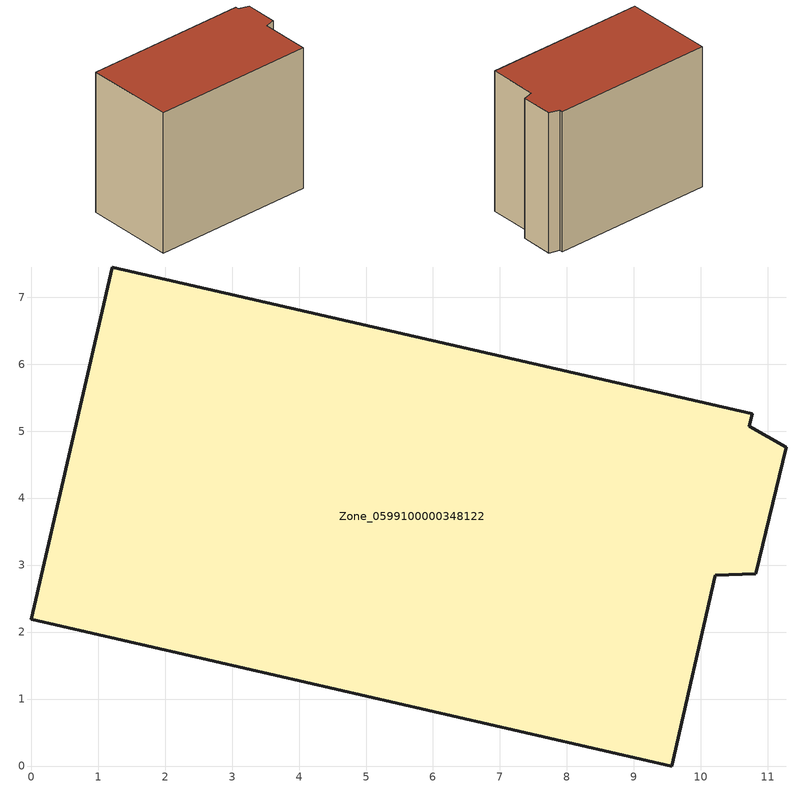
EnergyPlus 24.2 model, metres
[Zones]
Zone_0599100000348122
 floor ground (C_G): 0,2.19 1.21,7.45 10.77,5.26 10.72,5.07 11.28,4.76 10.82,2.87 10.22,2.85 9.56,0 z0
 wall outside (C_F): 1.21,7.45 0,2.19 9.56,0 10.22,2.85 10.82,2.87 11.28,4.76 10.72,5.07 10.77,5.26 1.21,7.45 z0:8.69
 roof outside (C_R): 10.77,5.26 1.21,7.45 0,2.19 9.56,0 10.22,2.85 10.82,2.87 11.28,4.76 10.72,5.07 z8.69
[BUILDING]
Pand.0599100000348122: North Axis=0; Terrain=City; Loads Convergence Tolerance Value=0.04; Temperature Convergence Tolerance Value=0.4; Solar Distribution=FullExterior; Maximum Number of Warmup Days=25; Minimum Number of Warmup Days=1
[Site:Location]
Rotterdam.The.Hague.AP_ZH_NLD Design_Conditions: Latitude=51.96; Longitude=4.45; Time Zone=1; Elevation=-4.5
[SITE:GROUNDTEMPERATURE:BUILDINGSURFACE]
18, 18, 18, 18, 18, 18, 18, 18, 18, 18, 18, 18
[MATERIAL] Thermal Absorptance=0.9; Solar Absorptance=0.7; Visible Absorptance=0.7
Name | Roughness | Thickness | Conductivity | Density | Specific Heat
G.TI.1992-2005 | MediumSmooth | 0.15 | 0.06 | 540 | 1210
F.TI.1992-2005 | Rough | 0.3 | 0.12 | 1920 | 840
R.TI.1992-2005 | MediumRough | 0.2 | 0.08 | 1500 | 1000
[CONSTRUCTION]
C_G: G.TI.1992-2005
C_F: F.TI.1992-2005
C_R: R.TI.1992-2005
[ZONE]
Zone_0599100000348122: Type=1; Multiplier=1; Ceiling Height=Autocalculate; Volume=Autocalculate; Floor Area=autocalculate; Part of Total Floor Area=Yes
[ZONEINFILTRATION:DESIGNFLOWRATE]
Infil_Zone_0599100000348122: Zone or ZoneList or Space or SpaceList=Zone_0599100000348122; Schedule=AlwaysOn; Design Flow Rate Calculation Method=Flow/Area; Flow Rate per Floor Area=0.0015; Constant Term Coefficient=1; Temperature Term Coefficient=0; Velocity Term Coefficient=0; Velocity Squared Term Coefficient=0
[HVACTEMPLATE:ZONE:IDEALLOADSAIRSYSTEM]
Zone_0599100000348122: Maximum Heating Supply Air Temperature=50; Minimum Cooling Supply Air Temperature=13; Maximum Heating Supply Air Humidity Ratio=0.0156; Minimum Cooling Supply Air Humidity Ratio=0.0077; Heating Limit=NoLimit; Cooling Limit=NoLimit; Dehumidification Control Type=ConstantSensibleHeatRatio; Cooling Sensible Heat Ratio=0.7; Dehumidification Setpoint=60; Humidification Control Type=None; Humidification Setpoint=30; Outdoor Air Method=None; Outdoor Air Flow Rate per Person=0.00944; Outdoor Air Flow Rate per Zone Floor Area=0; Outdoor Air Flow Rate per Zone=0; Demand Controlled Ventilation Type=None; Outdoor Air Economizer Type=NoEconomizer; Heat Recovery Type=None; Sensible Heat Recovery Effectiveness=0.7; Latent Heat Recovery Effectiveness=0.65
[ZONECONTROL:THERMOSTAT]
ThermostatControl_Zone_0599100000348122: Zone or ZoneList=Zone_0599100000348122; Control Type Schedule=DualSetpointControlType; Control 1=Thermostat_Zone_0599100000348122; Temperature Difference Between Cutout And Setpoint=0
[THERMOSTATSETPOINT:DUALSETPOINT]
Thermostat_Zone_0599100000348122: Heating Setpoint Temperature Schedule=HeatingSetpoint_Zone_0599100000348122; Cooling Setpoint Temperature Schedule=CoolingSetpoint_Zone_0599100000348122
[SCHEDULE:COMPACT]
HeatingSetpoint_Zone_0599100000348122: Through: 12/31, For: AllDays, Until: 24:00, 21
CoolingSetpoint_Zone_0599100000348122: Through: 12/31, For: AllDays, Until: 24:00, 24
DualSetpointControlType: Through: 12/31, For: AllDays, Until: 24:00, 4
AlwaysOn: Through: 12/31, For: AllDays, Until: 24:00, 1
